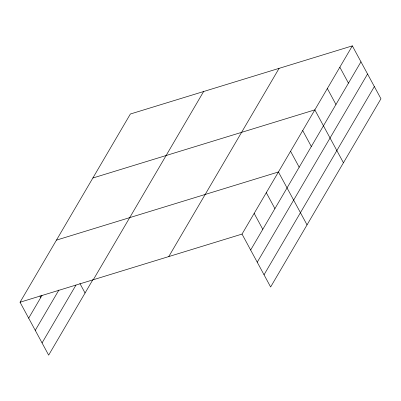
<?xml version="1.0" encoding="UTF-8"?>
<svg xmlns="http://www.w3.org/2000/svg" width="401" height="401" viewBox="0 0 401 401"><rect width="100%" height="100%" fill="white"/><g stroke="black" fill="none" stroke-linecap="round" stroke-linejoin="round"><path stroke-width="0.6" d="M92.837 279.748L48.656 355.131L20.05 302.229L130.37 114.014L352.344 45.869L380.95 98.771L270.63 286.986L242.029 234.084L352.344 45.869M28.666 318.168L42.05 295.342M35.263 330.364L58.912 290.018M42.06 342.93L75.974 285.071M93.303 279.738L203.623 91.528M168.776 256.57L279.091 68.355M250.645 250.023L360.965 61.809M257.242 262.219L367.562 74.005M264.033 274.785L374.354 86.576M92.862 178.009L314.835 109.864L343.441 162.766M56.456 240.119L278.429 171.974L307.036 224.876M20.05 302.229L242.029 234.084M339.842 67.203L348.459 83.137M327.341 88.531L335.958 104.471M302.7 130.566L311.321 146.505M290.565 151.267L299.186 167.207M266.294 192.675L274.916 208.615M254.159 213.377L262.78 229.317M79.899 283.472L85.062 293.021M39.91 295.813L40.802 297.462"/></g></svg>
